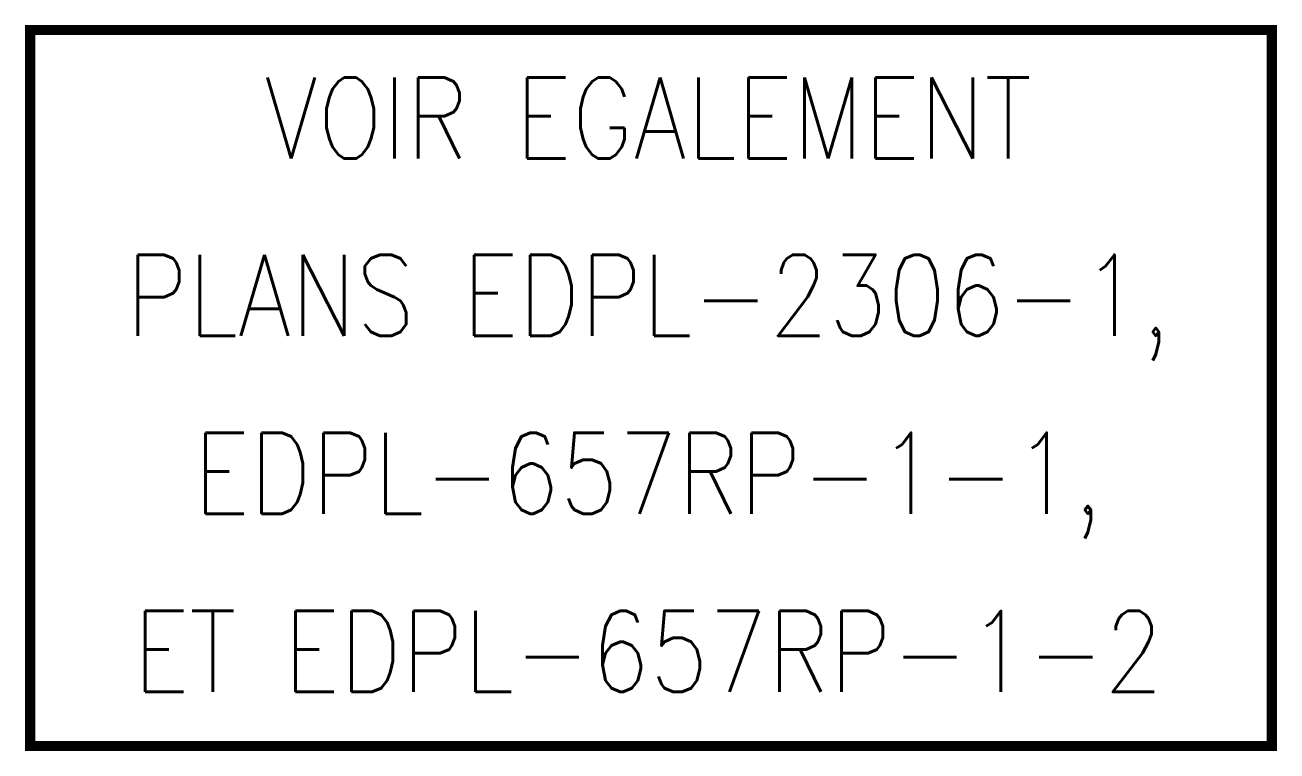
# Model space of a CAD drawing. Header units: millimetres. Extents: x 257036 to 257983, y 144000 to 144707.
# Drawn here: x 257035.78 to 257066.69, y 144049.61 to 144067.53 of the extents above; entities that cross this region are included whole.
import ezdxf
from ezdxf.enums import TextEntityAlignment as Align

# ---------------------------------------------------------------- set-up
doc = ezdxf.new("R2010")
doc.units = ezdxf.units.MM
doc.layers.add('E_900', color=7, linetype='CONTINUOUS')
doc.styles.get("Standard").update_dxf_attribs({"font": 'romans.shx', "width": 0.85})

msp = doc.modelspace()

# ---------------------------------------------------------------- linework, layer by layer
at = {"layer": 'E_900', "const_width": 0.25}
msp.add_lwpolyline([(257035.901, 144067.404), (257066.56, 144067.404), (257066.56, 144049.732), (257035.901, 144049.732)], close=True, dxfattribs=at)

# ---------------------------------------------------------------- texts
at = {"layer": 'E_900', "width": 0.85}
for s, p in [('VOIR EGALEMENT', (257051.162, 144064.233)), ('PLANS EDPL-2306-1,', (257051.162, 144059.859)), ('EDPL-657RP-1-1,', (257051.162, 144055.462)), ('ET EDPL-657RP-1-2', (257051.162, 144051.065))]:
    msp.add_text(s, height=2, dxfattribs=at).set_placement(p, align=Align.CENTER)

doc.saveas('drawing.dxf')
